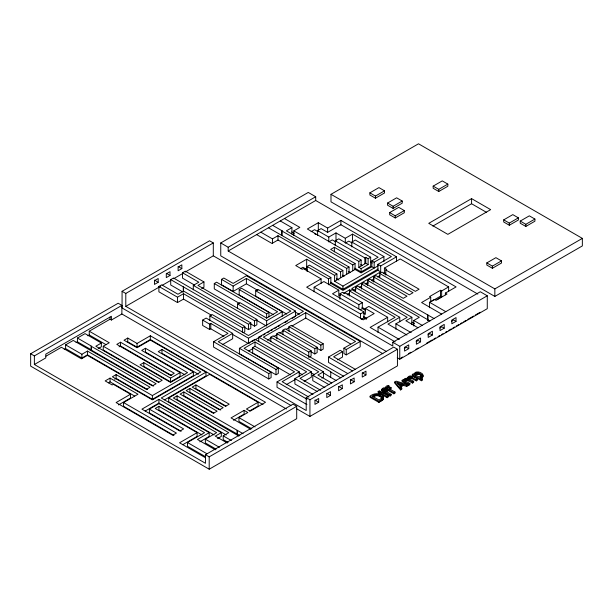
<?xml version="1.0" encoding="UTF-8"?>
<svg xmlns="http://www.w3.org/2000/svg" width="613" height="613" viewBox="0 0 613 613"><rect width="100%" height="100%" fill="white"/><g stroke="black" fill="none" stroke-linecap="round" stroke-linejoin="round"><path stroke-width="0.92" d="M349.494 296.018L349.494 290.953L351.824 289.604L399.76 317.289L399.76 321.856M361.126 265.958L361.126 260.05L307.366 229.009L318.308 222.695L327.618 228.067L340.882 220.412L456.087 286.922L445.375 293.098L445.375 294.792M364.85 263.812L364.85 257.897L365.785 257.36L368.114 258.701L370.673 257.222L370.673 266.364L361.126 271.873L354.643 268.126M367.647 285.535L367.654 280.478L369.984 279.13L403.262 298.347L406.986 296.194L373.7 276.976L376.022 275.635L409.315 294.853L413.039 292.7L379.746 273.482L382.075 272.141L415.361 291.359L419.085 289.206L385.822 270.004L385.807 275.061M417.415 379.148L416.296 379.792L410.817 376.842L408.894 377.662L408.894 378.734L410.817 377.914L416.296 380.865L417.415 380.221L417.415 379.148C415.622 377.554 408.549 373.279 407.752 378.167L404.871 378.512L403.975 380.091L403.239 379.669L402.12 380.313L402.12 381.386L408.756 385.217L409.875 384.573L409.875 383.5L404.917 380.635C405.944 376.673 410.863 381.263 412.526 381.968L413.645 381.324L413.645 382.397L412.526 383.041L407.047 380.091L405.116 380.934L405.116 379.861M381.876 397.822L381.93 397.232C380.098 393.83 375.079 393.937 372.29 396.144L379.118 400.09L381.876 397.822L381.876 398.894L381.93 397.232M383.416 399.032C383.937 392.228 373.731 392.558 370.099 396.243L370.099 397.316L378.957 402.427L383.094 399.63L383.508 397.155M381.914 389.615L383.163 391.002L383.163 392.075C380.857 391.117 381.93 387.883 384.198 387.7L385.217 388.29L385.217 389.362L383.386 390.611M381.914 390.688L382.144 388.941M389.094 386.052L387.424 386.926L387.263 388.374L389.094 387.125L389.094 386.052L388.075 385.462C383.615 386.489 387.661 388.45 386.504 389.324L387.431 389.86L388.182 389.424L393.898 392.726L395.017 392.082L395.017 393.155L393.898 393.799L388.182 390.504L387.431 390.941L387.431 389.86M385.838 388.113L386.512 389.493L386.512 388.42M408.894 377.662L408.679 378.489L413.645 381.324M415.392 373.907L415.093 374.704L418.863 376.88C424.962 376.275 417.576 370.581 415.392 373.907L415.392 374.98C416.871 372.888 421.476 374.405 421.307 376.78L421.269 374.773M422.748 375.938C423.292 372.122 415.246 370.099 414.158 374.168L413.461 373.761L412.342 374.405L412.342 375.485L421.43 380.734L422.549 380.083L422.549 379.01L419.767 377.401L422.748 375.938L422.748 377.01L420.901 378.229L420.901 377.156M422.748 377.01L422.909 374.995M385.217 388.29L383.386 389.539L384.466 390.504L386.313 389.439L387.24 389.975L387.24 391.048L386.029 391.745M370.099 396.243L378.957 401.354L382.619 399.071L383.416 397.96M414.794 373.93L414.457 374.344L414.457 373.271M290.899 405.431L122.071 307.964L122.071 291.298L209.577 240.779L213.301 242.932L213.301 255.828L382.956 353.778M122.071 291.298L125.795 293.451L213.301 242.932M386.504 351.555L220.749 255.851L220.749 242.955L308.255 192.436L315.703 196.735L315.703 200.497L477.811 294.087M121.88 305.389L34.374 355.908L34.374 364.505L205.478 463.29L205.478 454.693L292.983 404.174L296.707 406.319L296.707 418.687L209.202 469.206L30.65 366.122L30.65 353.755L118.156 303.236L121.88 305.389L121.88 313.986L286.371 408.955M158.192 282.271L154.468 284.424L154.468 280.662L158.192 278.509L158.192 282.271L154.468 280.126M170.016 275.444L166.292 277.597L166.292 273.835L170.016 271.682L170.016 275.444L166.292 273.298M181.839 268.617L178.115 270.77L178.115 267.007L181.839 264.854L181.839 268.617L178.115 266.471M211.339 315.159L183.509 299.098L177.509 302.561L158.89 291.811L158.89 286.44L161.679 284.823L177.977 294.232L183.509 291.029L244.771 326.4L244.771 331.771L243.215 332.667M183.279 292.24L170.713 284.984L170.713 279.612L173.502 277.995L250.817 322.905L250.817 328.277L248.495 329.625L244.38 327.25M194.75 285.214L182.536 278.156L182.536 272.785L185.325 271.176L203.945 281.919L203.945 287.298L201.692 288.6M125.795 293.451L125.795 306.347L160.468 286.332M162.116 285.382L170.376 280.616M173.678 278.708L182.758 273.467M185.233 272.034L213.301 255.828M220.749 242.955L228.189 247.254L315.703 196.735M45.998 356.184L61.415 347.28L81.429 358.835L87.437 355.371L146.361 389.393L150.085 387.24L87.437 351.073L81.897 354.268L65.606 344.866L65.606 348.628L81.897 358.03L87.437 354.835L147.618 389.577M65.606 344.866L73.238 340.453L152.415 385.899L156.139 383.746L91.161 346.23L91.161 349.992L153.671 386.083M77.43 338.039L91.391 346.1L91.391 349.862L77.43 341.801L77.43 338.039L85.061 333.633L101.352 343.035L101.352 346.797L98.187 348.628M106.064 344.682L89.253 334.974L89.253 331.212L110.011 319.227L111.405 320.032L121.88 313.986M228.189 247.254L228.189 251.016L315.703 200.497M34.374 364.505L45.776 357.923L45.776 354.161L111.405 316.27L111.405 320.032M330.997 194.313L418.51 143.794L582.35 238.388L582.35 245.913L494.844 296.431L330.997 201.838L330.997 194.313L494.844 288.907L582.35 238.388M64.212 349.433L65.606 348.628M76.035 342.606L77.43 341.801M87.858 335.778L89.253 334.974M170.713 279.612L248.495 324.246L250.817 322.905M281.719 235.43L281.957 230.726L281.957 235.3M260.824 232.181L272.456 238.894L277.995 235.699L340.552 271.812L340.652 277.781M291.918 234.059L291.918 227.668L286.378 230.863L349.027 267.03L349.027 272.946M193.287 289.865L193.287 285.39L198.827 282.195L182.536 272.785M158.89 286.44L177.509 297.19L183.509 293.719L242.441 327.74L244.771 326.4M203.945 281.919L197.945 285.39L256.87 319.411L256.87 324.783L254.541 326.131L250.403 323.741M293.826 235.43L293.826 230.863L299.826 227.392L284.47 218.527M101.352 343.035L95.812 346.23L158.468 382.405L162.192 380.252L103.26 346.23L103.26 349.992L158.913 382.129M103.26 346.23L109.267 342.767L89.253 331.212M369.869 192.842L378.941 187.601L384.527 190.827L384.527 192.972L375.455 198.214L369.869 194.988L369.869 192.842L375.455 196.06L384.527 190.827M239.645 303.55L214.282 288.907L214.282 283.535L216.604 282.195L268.969 312.423L268.969 316.906M257.966 290.485L246.395 283.804L233.132 291.466L221.492 284.746L221.492 279.367L223.822 278.026L233.132 283.398L246.395 275.743L360.206 341.449L360.206 346.82L346.238 354.881L343.908 353.54L343.908 348.169L355.548 341.449L305.741 312.691L263.383 337.15L323.434 371.815L323.434 377.187L321.848 378.098M311.09 231.699L314.584 229.683L317.841 231.561M120.531 342.23L116.807 344.376L170.567 375.417L174.291 373.271L120.531 342.23L120.531 345.993L171.809 375.6M249.545 410.978L258.073 406.051L258.073 402.289L246.441 409.009L250.165 411.162L265.521 402.289L150.323 335.778L137.051 343.441L127.749 338.062L124.025 340.215L137.051 347.74L150.323 340.077L205.945 372.191L205.945 375.953L164.568 399.845M317.611 235.461L317.611 230.618L321.097 228.603L327.618 232.365L340.882 224.71L396.504 256.824L396.504 261.391M119.045 346.851L120.531 345.993M221.492 279.367L233.132 286.087L246.395 278.432L303.42 311.35L258.732 337.15L258.732 341.625M127.749 338.062L127.749 341.824L137.051 347.203L150.323 339.541L263.038 404.618M387.554 203.049L396.634 197.807L402.212 201.033L402.212 203.187L393.14 208.428L387.554 205.202L387.554 203.049L393.14 206.274L402.212 201.033M317.611 230.618L328.783 237.07L335.993 232.902L345.303 238.281L352.521 234.112L391.385 256.556L377.884 264.349L377.884 270.256L380.681 271.873L380.681 265.958L377.884 264.349M273.498 314.768L239.185 294.953L239.185 289.581L241.507 288.24L282.241 311.749L282.241 316.231M145.434 348.276L141.71 350.421L180.107 372.597L180.107 376.359L170.567 381.868L143.802 366.413L143.802 362.651L140.078 364.804L170.567 382.405L187.555 372.597L145.434 348.276L145.434 352.038L185.08 374.926M335.296 245.667L335.296 240.832L338.79 238.817L370.673 257.222M336.928 279.934L336.928 274.019L334.598 275.367L306.669 259.238L295.734 265.559L302.247 269.322L303.412 268.647L321.097 278.861L321.097 283.428M433.169 186.122L442.249 180.881L447.835 184.107L447.835 186.252L438.755 191.494L433.169 188.268L433.169 186.122L438.755 189.348L447.835 184.107M223.914 336.391L210.788 328.813L209.623 329.488L202.642 325.457L202.642 320.086L206.137 318.07L232.664 333.388L232.664 338.759L222.243 344.774M209.861 320.4L209.861 315.917L212.182 314.576L248.464 335.518L290.846 311.082L255.705 290.792L255.705 296.163L286.761 314.094M389.646 212.588L398.726 207.347L404.312 210.573L404.312 212.726L395.232 217.967L389.646 214.742L389.646 212.588L395.232 215.814L404.312 210.573M255.705 290.792L258.035 289.443L295.504 311.082L295.504 316.454M361.126 260.05L358.804 261.391L334.369 247.284L330.645 249.43L355.08 263.544L355.08 269.452L361.126 272.946L371.838 266.762L374.16 268.103L374.16 262.195L371.838 260.854L371.838 266.762M237.553 308.439L237.553 303.956L239.882 302.615L266.647 318.07L277.582 311.749L239.185 289.581M173.946 435.414L123.558 406.319L123.558 402.557L137.986 394.228L110.056 378.106L105.168 380.926L112.156 384.956L113.313 384.282L130.538 394.228L130.538 397.99L118.516 404.932M193.379 371.922L152.392 395.561L116.11 374.612L112.386 376.757L152.415 399.875L200.826 371.922L161.955 349.487L158.231 351.632L193.379 371.922L193.379 375.685L152.392 399.324L116.11 378.374L114.623 379.232M300.623 268.647L302.945 267.306L307.021 269.651M307.136 271.567L307.136 266.494L309.465 265.153L330.874 277.513L330.874 283.428L342.974 290.416L377.884 270.256M202.642 320.086L209.623 324.116L210.788 323.442L228.013 333.388L213.585 341.717L213.585 347.088L268.77 378.957L271.099 377.608L271.099 372.237L218.236 341.717L232.664 333.388M351.824 246.878L351.824 242.043L355.31 240.028L383.937 256.556L383.937 261.621M108.432 382.811L110.056 381.868L134.699 396.098M305.182 269.237L306.669 268.379L306.669 259.238M321.097 278.861L306.669 287.19L363.256 319.863L374.198 313.542L365.356 308.439L365.356 314.354L363.724 313.412M193.287 285.39L254.541 320.752L256.87 319.411M214.282 283.535L266.647 313.764L268.969 312.423M340.552 271.812L342.882 270.471L342.974 276.44M314.117 291.757L314.117 287.19L323.894 281.543L338.79 290.148L338.79 296.056L340.437 295.106M307.136 266.494L328.545 278.861L330.874 277.513M281.719 230.863L346.697 268.379L349.027 267.03M293.826 230.863L352.751 264.885L355.08 263.544M130.538 394.228L116.11 402.557L172.697 435.23L176.421 433.077L123.558 402.557M471.573 198.62L428.748 223.339L447.835 234.358L490.653 209.631L471.573 198.62L471.573 203.731L486.676 212.458M330.874 283.428L328.545 284.769L328.545 278.861M334.598 275.367L334.598 281.275L355.08 269.452M358.804 261.391L358.804 267.306L365.785 263.268L368.114 264.617L368.114 258.701M237.553 303.956L266.647 320.752L282.241 311.749M371.838 260.854L378.121 257.222L351.824 242.043M432.862 226.082L471.573 203.731M143.802 362.651L170.567 378.106L180.107 372.597M358.804 267.306L361.126 268.647L368.114 264.617M374.16 262.195L383.937 256.556M209.861 315.917L248.495 338.223L295.504 311.082M334.598 281.275L342.951 286.102L378.229 265.758M338.79 290.148L332.507 293.773L363.953 311.933L363.953 317.841L361.164 319.457M380.681 265.958L396.504 256.824M312.99 394.435L294.899 383.991L294.899 378.612L306.676 371.815L255.008 341.985L244.066 348.299L278.317 368.068L278.317 373.447L275.988 374.788L239.415 353.678L239.415 348.299L255.008 339.296L311.327 371.815L311.327 377.187L304.056 381.386M232.871 334.583L248.495 343.594L250.142 342.644M251.79 341.694L261.69 335.978M263.337 335.027L264.985 334.07M267.46 332.644L269.107 331.694M270.762 330.736L272.41 329.786M274.885 328.361L276.532 327.403M278.179 326.453L279.834 325.503M284.784 322.645L287.252 321.22M292.202 318.362L294.677 316.929M330.583 282.187L342.951 289.328L378.198 269M339.954 299.251L339.954 293.773L342.514 292.294L344.835 293.635L345.77 293.098L362.329 302.661L362.329 308.577L365.586 310.454M384.405 274.019L384.405 268.111L400.228 258.97L448.639 286.922L448.639 291.489M216.098 449.16L205.34 442.946L205.34 439.184L216.65 432.655L158.936 399.331L141.94 409.147L179.916 431.062L183.639 428.916L149.388 409.147L149.388 412.909L181.187 431.268M205.945 372.191L161.257 397.99L221.301 432.655L221.301 436.418L217.554 438.586M343.732 293.206L349.494 289.88L351.004 290.746M380.681 271.873L351.824 288.531L355.601 290.715M355.548 291.681L355.548 287.459L357.869 286.11L411.867 317.289L411.867 324.599M361.593 289.029L361.593 283.965L363.923 282.624L429.943 321.005M385.822 270.004L386.757 269.467L384.405 268.111M290.462 374.819L252.679 353.004L252.679 347.625L255.008 346.284L299.228 371.815L299.228 376.29M270.831 341.64L270.831 337.165L273.16 335.817L343.648 376.244M276.884 339.043L276.884 333.671L279.214 332.323L311.097 350.736L311.097 356.107L309.542 357.004M282.938 334.652L282.938 330.177L285.26 328.836L317.151 347.242L317.151 352.613L314.821 353.962L310.73 351.601M288.984 331.158L288.984 326.683L291.313 325.342L323.197 343.747L323.197 349.119L320.867 350.467L316.783 348.107M248.755 350.965L252.663 348.713M267.46 340.169L271.528 337.817M273.973 336.407L277.237 334.529M279.681 333.12L283.75 330.767M286.194 329.357L288.639 327.94M291.895 326.062L305.741 318.07L350.651 343.993M145.181 411.039L158.936 403.093L214.175 434.992M347.065 294.501L349.494 293.098L349.494 289.88M354.306 290.324L355.961 289.367M359.264 287.459L361.747 286.026M365.057 284.11L368.367 282.202M371.677 280.294L374.16 278.861M377.47 276.946L379.953 275.513M383.263 273.605L384.918 272.647M149.388 409.147L158.936 403.638L209.202 432.655L209.202 436.418L199.784 441.858M226.281 434.992L168.705 401.753L168.705 397.99L209.669 374.344L258.073 402.289M347.939 295.075L349.494 294.179M366.566 284.317L368.183 283.382M372.244 281.045L373.861 280.103M205.309 456.585L187.463 446.279L187.463 442.517L204.55 432.655L158.936 406.319L155.212 408.473L197.102 432.655L197.102 436.418L182.743 444.709M243.116 433.69L177.088 395.845L173.364 397.99L238.924 436.111M183.831 391.945L180.107 394.098L213.393 413.308L217.117 411.162L183.831 391.945L183.831 395.707L213.868 413.047M189.884 388.45L186.16 390.604L219.439 409.813L223.163 407.668L189.884 388.45L189.884 392.213L220.734 410.02M195.938 384.956L192.214 387.109L225.492 406.319L229.216 404.174L195.938 384.956L195.938 388.719L225.967 406.059M503.717 219.868L512.797 214.627L518.383 217.853L518.383 219.998L509.303 225.239L503.717 222.013L503.717 219.868L509.303 223.094L518.383 217.853M339.954 293.773L358.835 304.676L362.329 302.661M360.229 309.78L362.329 308.577M365.356 308.439L368.842 306.423L387.661 317.289L387.661 321.856M520.245 221.078L529.325 215.837L534.911 219.063L534.911 221.209L525.831 226.45L520.245 223.224L520.245 221.078L525.831 224.304L534.911 219.063M314.117 287.19L360.467 313.948L363.953 311.933M213.585 341.717L268.77 373.578L271.099 372.237M239.415 348.299L275.988 369.417L278.317 368.068M276.884 333.671L308.768 352.077L311.097 350.736M282.938 330.177L314.821 348.582L317.151 347.242M288.984 326.683L320.867 345.088L323.197 343.747M387.661 317.289L370.114 327.419L395.155 341.878M306.937 404.588L277.022 387.316L277.022 381.945L294.569 371.815L252.679 347.625M486.814 262.908L495.894 257.667L501.472 260.893L501.472 263.046L492.4 268.287L486.814 265.061L486.814 262.908L492.4 266.134L501.472 260.893M299.228 371.815L282.141 381.677L308.914 397.132M448.639 286.922L441.651 290.953L440.494 290.278L429.552 296.592L430.717 297.267L430.717 301.489M378.029 332.629L378.029 327.15L395.109 317.289L349.494 290.953M430.717 297.267L421.591 302.531L441.659 314.117M197.102 432.655L179.555 442.785L205.424 457.727M347.571 373.447L328.507 362.436L328.507 357.057L340.184 350.314L342.514 351.655L342.514 357.034L337.663 359.831M399.76 317.289L387.983 324.085L406.925 335.02M342.514 351.655L333.625 356.789L355.41 369.371M343.908 348.169L346.238 349.51L360.206 341.449M286.21 384.703L295.159 379.539M429.506 307.749L429.506 302.263L434.441 299.42L436.065 300.355L447.007 294.041L445.375 293.098M431.897 301.152L440.494 296.194L441.651 296.861L441.651 290.953M251.851 428.847L238.947 421.399L238.947 417.637L247.836 412.503L244.112 410.35L231.032 417.905L250.748 429.284M311.327 371.815L300.018 378.344L320.706 390.289M437 299.55L441.651 296.861M395.898 329.296L395.898 323.817L407.208 317.289L355.548 287.459M209.202 432.655L197.424 439.46L215.347 449.804M233.484 420.25L244.112 414.112L244.112 410.35M411.867 317.289L405.86 320.752L417.989 327.756M324.913 387.669L312.776 380.658L312.776 375.279L318.775 371.815L258.732 337.15M323.434 371.815L317.894 375.01L331.74 383.01M413.775 325.97L413.775 320.484L419.315 317.289L361.593 283.965M221.301 432.655L215.301 436.127L227.308 443.061M367.654 280.478L434.127 318.584M336.146 380.512L330.645 377.34L330.882 371.83L270.831 337.165M228.097 442.44L223.209 439.621L223.209 435.858L228.749 432.655L168.705 397.99M330.645 377.34L323.472 372.934M228.189 251.016L392.78 346.038L392.78 342.276L480.285 291.757L487.274 295.788L487.274 308.684L399.76 359.21L397.278 357.777M177.088 395.845L177.088 399.607L239.829 435.559M125.795 306.347L306.209 410.511L306.209 397.615L393.715 347.088L397.439 349.241L397.439 365.9L309.933 416.426L296.692 408.779M392.78 342.276L399.76 346.307L487.274 295.788M205.478 454.693L209.202 456.846L296.707 406.319M306.209 397.615L309.933 399.76L397.439 349.241M404.327 348.513L406.419 347.303L408.748 348.651L408.748 344.889L404.557 347.303L404.557 351.065L408.748 348.651M416.15 341.686L418.242 340.476L420.572 341.824L420.572 338.062L416.38 340.476L416.38 344.238L420.572 341.824M427.974 334.859L430.065 333.656L432.395 334.997L432.395 331.235L428.203 333.656L428.203 337.418L432.395 334.997M439.789 328.039L441.889 326.829L444.218 328.17L444.218 324.407L440.027 326.829L440.027 330.591L444.218 328.17M451.612 321.212L453.712 320.001L456.034 321.342L456.034 317.58L451.85 320.001L451.85 323.764L456.034 321.342M318.683 402.235L314.959 404.381L314.959 400.618L318.683 398.473L318.683 402.235L314.959 400.082M330.507 395.408L326.783 397.561L326.783 393.799L330.507 391.646L330.507 395.408L326.783 393.255M342.33 388.581L338.606 390.734L338.606 386.972L342.33 384.818L342.33 388.581L338.606 386.435M354.153 381.776L350.429 383.922L350.429 380.144L354.153 377.991L354.153 381.776L350.429 379.623M365.976 374.934L362.252 377.079L362.252 373.317L365.976 371.171L365.976 374.934L362.252 372.781M400.948 357.984L402.603 357.034M408.381 353.701L410.856 352.268M415.806 349.41L418.288 347.977M426.541 343.211L432.318 339.878M433.973 338.92L435.621 337.97M438.096 336.537L439.751 335.587M441.398 334.637L443.053 333.679M445.528 332.254L447.176 331.296M448.831 330.346L451.306 328.913M452.961 327.963L454.608 327.005M456.256 326.055L458.739 324.622M460.386 323.672L462.041 322.714M463.689 321.764L466.164 320.331M467.819 319.381L473.596 316.047M475.244 315.09L480.201 312.232M378.16 391.523L379.432 390.787L380.589 391.462L380.589 392.535L379.317 393.27L378.16 392.596L378.16 391.523L379.317 392.19L380.589 391.462M408.013 384.581L406.771 385.293L403.492 384.328L400.113 386.282L401.783 388.175L401.783 389.247L400.595 389.937L394.726 383.102L394.726 382.029L396.174 381.186L408.013 384.581L408.013 385.654L406.771 386.366L403.492 385.408L400.787 386.964M380.504 392.787L381.623 392.144L388.259 395.975L388.259 397.055L387.148 397.699L380.504 393.868L380.504 392.787L387.148 396.626L388.259 395.975M383.386 392.205L383.386 391.132L382.627 391.561L383.554 392.098L384.313 391.661L390.021 394.964L391.14 394.32L391.14 395.393L390.021 396.036L384.313 392.741L383.554 393.178L382.627 392.642L382.635 390.657M387.24 389.975L385.424 391.017L391.14 394.32M389.906 389.508L391.117 388.811L391.117 387.738L389.301 388.78L395.017 392.082M400.595 389.937L400.595 388.864L401.783 388.175M402.12 380.313L408.756 384.144L409.875 383.5M412.342 374.405L421.43 379.654L422.549 379.01M381.93 398.304C380.351 395.293 375.876 394.918 373.187 396.703L373.187 395.63M397.416 383.623L401.369 384.78M352.054 242.986L348.797 241.101L345.303 243.116L345.303 238.281M335.296 240.832L364.85 257.897M335.526 241.775L332.269 239.89L328.783 241.905L328.783 237.07M370.689 262.073L372.336 263.023M314.354 233.576L315.979 234.518M429.506 302.263L445.797 311.672M360.72 264.647L362.375 265.605M280.279 220.948L291.918 227.668M291.819 231.913L294.225 233.3M272.647 225.354L281.957 230.726M348.659 271.659L350.299 272.601M342.882 270.471L268.456 227.775M342.59 275.137L344.23 276.088M336.928 274.019L277.995 239.997L271.996 243.468L256.632 234.595M413.775 320.484L422.303 325.411M336.529 278.631L338.997 280.057M411.913 322.147L414.38 323.572M395.898 323.817L411.177 332.637M361.931 307.274L365.248 309.19M363.593 316.561L366.858 318.446M363.953 317.841L366.398 319.258M378.029 327.15L399.308 339.433M295.152 311.956L299.282 314.339M391.117 387.738L390.19 387.201L388.343 388.267L387.263 387.301M328.507 357.057L352.552 370.942M256.142 320.063L265.835 325.664M330.645 371.961L340.859 377.861M311.373 372.911L314.661 374.811M312.776 375.279L328.959 384.627M298.47 372.451L302.577 374.819M294.899 378.612L317.097 391.431M277.022 381.945L306.937 399.216M198.344 374.252L161.955 353.249L161.955 349.487M238.947 417.637L255.085 426.955M223.209 435.858L231.362 440.555M202.06 434.985L158.936 410.082L158.936 406.319M205.34 439.184L219.408 447.306M187.463 442.517L206.933 453.758M30.65 353.755L34.374 355.908M421.798 374.566L422.349 375.056L422.349 373.984M394.726 382.029L400.595 388.864M422.916 376.558L422.717 374.482M379.746 273.482L379.754 277.712M373.7 276.976L373.7 282.049M525.831 224.304L525.831 226.45M509.303 223.094L509.303 225.239M494.844 288.907L494.844 296.431M492.4 266.134L492.4 268.287M440.494 290.278L440.494 296.194M438.755 189.348L438.755 191.494M427.92 315.005L427.92 320.484M427.69 315.136L427.69 320.622M422.403 376.344L422.403 377.424M421.882 376.719L421.882 377.792M421.407 375.095L421.422 376.489M421.43 379.654L421.43 380.734M420.985 374.436L420.985 375.508M420.028 373.746L420.028 374.819M418.932 373.217L418.932 374.29M417.905 372.934L417.905 374.014M417.422 372.903L417.422 373.976M416.963 372.942L416.963 374.014M416.518 373.056L416.518 374.137M416.296 379.792L416.296 380.865M416.104 373.256L416.104 374.328M415.905 372.206L415.905 373.279M415.683 373.555L415.683 374.627M412.457 377.577L412.457 378.65M412.526 381.968L412.526 383.041M411.576 377.11L411.576 378.183M410.817 376.842L410.817 377.914M410.465 376.803L410.465 377.884M410.128 376.834L410.128 377.907M409.783 376.934L409.783 378.006M409.423 377.11L409.423 378.19M409.116 377.347L409.116 378.428M408.756 384.144L408.756 385.217M408.687 379.754L408.687 380.826M407.883 377.102L407.76 378.673L407.76 377.593M407.806 379.286L407.806 380.359M407.047 379.018L407.047 380.091M406.771 385.293L406.771 386.366M406.695 378.98L406.695 380.06M406.358 379.01L406.358 380.083M406.013 379.11L406.013 380.183M405.653 379.286L405.653 380.366M405.339 379.539L405.339 380.612M404.166 379.194L404.166 380.275M403.492 384.328L403.492 385.408M400.113 386.282L400.113 387.355M399.76 346.307L399.76 359.21M395.232 215.814L395.232 217.967M393.898 392.726L393.898 393.799M393.14 206.274L393.14 208.428M390.021 394.964L390.021 396.036M388.504 386.274L388.504 387.347M388.182 389.424L388.182 390.504M387.952 386.535L387.952 387.608M387.424 386.926L387.424 388.006M387.148 396.626L387.148 397.699M386.129 388.075L386.129 389.148M385.838 387.033L385.884 388.803M384.627 388.512L384.627 389.584M384.313 391.661L384.313 392.741M384.075 388.772L384.075 389.845M383.608 389.922L383.608 391.002M383.554 389.171L383.554 390.243M383.554 392.098L383.554 393.178M383.209 396.32L383.209 397.393M383.094 398.55L383.094 399.63M382.619 399.071L382.619 400.151M382.251 390.312L382.251 391.385M381.96 389.27L382.006 391.04M381.937 399.592L381.937 400.664M381.692 396.649L381.692 397.722M381.148 396.067L381.148 397.14M380.995 400.174L380.995 401.254M380.275 395.469L380.275 396.542M379.317 392.19L379.317 393.27M379.24 394.971L379.24 396.044M378.957 401.354L378.957 402.427M378.19 394.657L378.19 395.737M377.125 394.534L377.125 395.607M376.06 394.588L376.06 395.661M375.455 196.06L375.455 198.214M375.325 394.726L375.325 395.806M374.643 394.933L374.643 396.006M373.953 395.224L373.953 396.297M365.785 257.36L365.785 263.268M361.126 268.647L361.126 271.873M360.467 313.948L360.467 318.17M358.835 304.676L358.835 308.898M352.751 264.885L352.751 270.793M352.521 234.112L352.521 242.334M346.697 268.379L346.697 274.287M346.238 349.51L346.238 354.881M342.951 286.102L342.951 289.328M340.882 220.412L340.882 224.979M335.993 232.902L335.993 241.131M334.369 247.284L334.369 251.851M327.618 228.067L327.618 232.634M320.867 345.088L320.867 350.467M318.308 222.695L318.308 230.917M314.821 348.582L314.821 353.962M309.933 399.76L309.933 416.426M308.768 352.077L308.768 357.456M305.741 312.691L305.741 318.07M277.995 235.699L277.995 240.265M275.988 369.417L275.988 374.788M272.456 238.894L272.456 243.468M268.77 373.578L268.77 378.957M266.647 313.764L266.647 318.247M266.647 320.752L266.647 326.131M255.008 341.985L255.008 346.468M254.541 320.752L254.541 326.131M248.495 324.246L248.495 329.625M248.495 338.223L248.495 343.594M246.395 278.432L246.395 283.804M242.441 327.74L242.441 332.223M237.361 430.372L237.361 434.134M237.131 430.51L237.131 434.272M233.132 286.087L233.132 291.466M210.788 323.442L210.788 328.813M209.623 324.116L209.623 329.488M209.202 456.846L209.202 469.206M183.509 286.731L183.509 291.213M183.509 293.719L183.509 299.098M183.279 286.869L183.279 291.344M177.509 297.19L177.509 302.561M170.567 378.106L170.567 381.868M158.936 399.331L158.936 403.093M152.392 395.561L152.392 399.324M150.323 335.778L150.323 339.541M137.051 343.441L137.051 347.203M116.11 374.612L116.11 378.374M110.056 378.106L110.056 381.868M110.011 317.12L110.011 319.227M87.437 351.073L87.437 354.835M81.897 354.268L81.897 358.03M402.159 383.937L399.431 385.516L396.619 382.32L402.159 383.937"/></g></svg>
